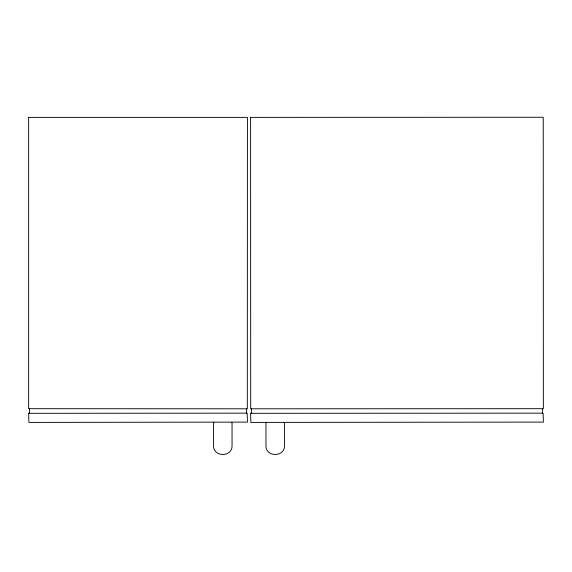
<?xml version="1.0" encoding="UTF-8"?>
<svg xmlns="http://www.w3.org/2000/svg" width="572" height="572" viewBox="0 0 572 572"><rect width="100%" height="100%" fill="white"/><g stroke="black" fill="none" stroke-linecap="round" stroke-linejoin="round"><path stroke-width="0.86" d="M213.992 422.408L213.556 422.837L213.556 445.524C213.02 457.443 232.597 457.443 232.053 445.524L232.053 422.837L231.624 422.408M266.395 422.408L265.966 422.837L265.966 445.524C265.422 457.443 284.999 457.443 284.456 445.524L284.456 422.837L284.027 422.408M29.465 408.844L29.465 413.156M251.415 408.844L251.415 413.156M246.603 413.156L246.603 408.844M542.535 413.156L542.535 408.844M28.643 117.382L28.643 408.687L247.311 408.801L247.426 117.382L28.643 117.382M28.643 413.313L28.907 422.408L247.469 422.1L247.161 413.156L28.643 413.313M250.593 117.382L250.7 408.801L543.357 408.687L543.243 117.267L250.593 117.382M250.593 413.313L250.858 422.408L543.4 422.1L543.093 413.156L250.593 413.313"/></g></svg>
